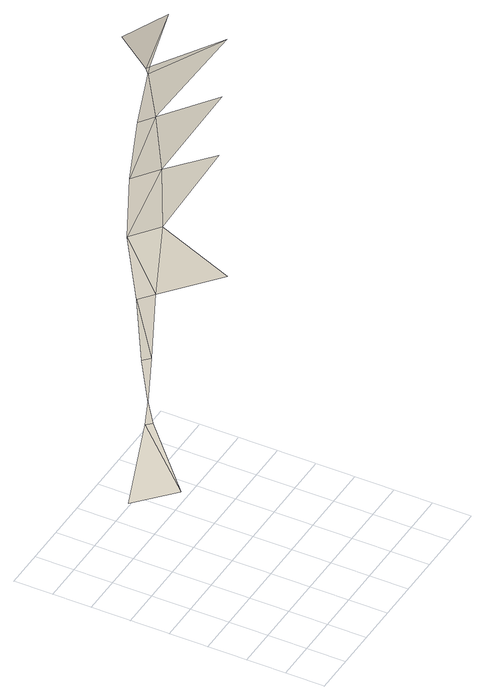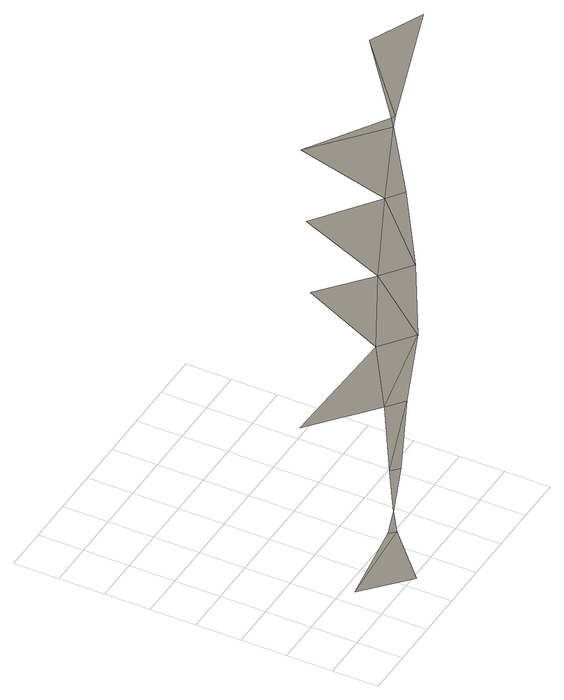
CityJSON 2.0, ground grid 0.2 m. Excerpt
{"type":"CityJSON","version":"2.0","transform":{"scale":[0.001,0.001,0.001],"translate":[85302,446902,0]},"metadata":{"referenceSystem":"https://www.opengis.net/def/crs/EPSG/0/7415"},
"CityObjects":{
"otherconstruction1":{"type":"OtherConstruction","attributes":{"class":"art","conditionOfConstruction":"I wish it was really there, would be cool, no?"},"geometry":[{"type":"MultiSurface","lod":"2.3","boundaries":[[[0,1,2]],[[3,4,5]],[[5,6,3]],[[7,1,0]],[[6,5,8]],[[7,9,1]],[[8,10,11]],[[10,12,11]],[[13,14,9]],[[15,14,13]],[[12,16,17]],[[11,12,17]],[[16,15,18]],[[13,18,15]],[[17,16,19]],[[7,20,9]],[[18,19,16]],[[20,13,9]],[[21,18,13]],[[22,17,19]],[[23,19,18]]]}]}
},
"vertices":[
[729,1106,2786],[713,1213,2442],[485,1213,2786],[729,1043,36],[543,1213,36],[704,1213,379],[729,1187,379],[729,1204,2442],[729,1213,495],[729,1213,2400],[729,1246,723],[765,1213,723],[729,1272,1067],[801,1213,2098],[729,1266,2098],[729,1308,1754],[729,1320,1411],[802,1213,1067],[858,1213,1754],[871,1213,1411],[1072,991,2442],[1072,1015,2098],[1072,988,1067],[1072,1032,1754]
]}
